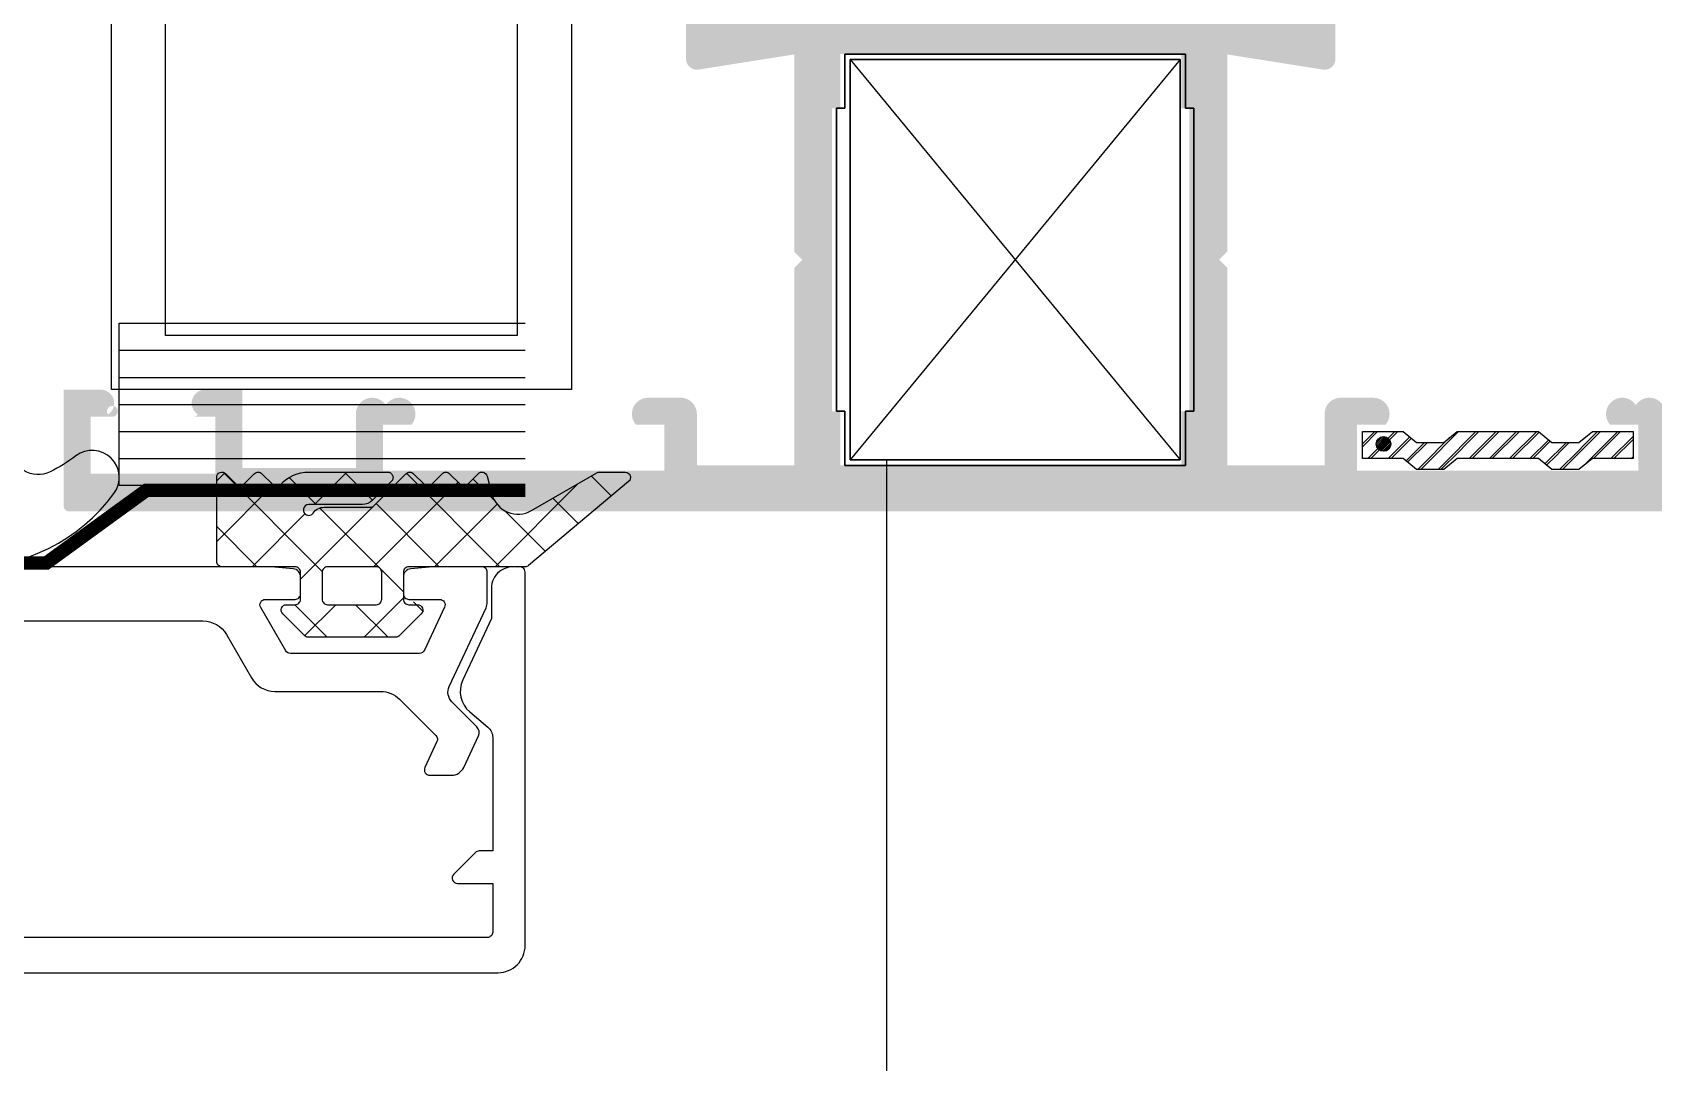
# Model space of a CAD drawing. Header units: inches. Extents: x 21 to 32698, y 13 to 3712.
# Drawn here: x 3763.18 to 3769.17, y 961.25 to 965.06 of the extents above; entities that cross this region are included whole.
import ezdxf

# ---------------------------------------------------------------- set-up
doc = ezdxf.new("R2010")
doc.units = ezdxf.units.IN
doc.header["$MEASUREMENT"] = 0
doc.set_wipeout_variables(frame=1)
doc.linetypes.add('HIDDEN', pattern=[9.525, 6.35, -3.175])
for name, color, linetype, lineweight in [('Z_MİM_-KM-GLAZ', 8, 'Continuous', 25), ('Z_MİM_-KM-PATTERN-00', 8, 'Continuous', 25), ('Z_MİM_-KM-STRS', 8, 'Continuous', 25), ('Z_MİM_78-köpük', 8, 'Continuous', 25), ('Z_MİM_aksesuar_k', 8, 'Continuous', 25), ('Z_MİM_ALUMINIUM', 8, 'Continuous', 25), ('Z_MİM_axis-su yalıtım', 8, 'HIDDEN', 25), ('Z_MİM_fitiller_k', 8, 'Continuous', 25), ('Z_MİM_MYM_CAM', 8, 'Continuous', 25), ('Z_MİM_PROFIL', 8, 'Continuous', 25), ('Z_MİM_TR', 8, 'Continuous', 25), ('Z_MİM_yazı_numara_k', 8, 'Continuous', 25)]:
    doc.layers.add(name, color=color, linetype=linetype, lineweight=lineweight)
pattern_1 = [(45, (15.19323, -18.45002), (-0.1122532, 0.1122532), []), (135, (15.19323, -18.45002), (-0.1122532, -0.1122532), [])]

# ---------------------------------------------------------------- blocks, each defined once
blk = doc.blocks.new('TRETUVAR')
at = {"layer": 'Z_MİM_-KM-PATTERN-00'}
h = blk.add_hatch(dxfattribs=at)
h.set_pattern_fill('AR-B816', color=256, scale=0.3, angle=90)
h.set_pattern_definition([(90, (21322.77, 490.03), (-60.96, 4e-15), []), (180, (21322.77, 490.03), (-60.96, -60.96), [60.96, -60.96])])
h.paths.add_polyline_path([(22632.7717, 2700.0323), (19252.7715, 2700.0323), (19252.7715, 2750.0322), (19097.7717, 2750.0323), (19097.7717, 2610.0323), (22542.7717, 2610.0323), (22542.7717, 2080.1297), (22697.7717, 2080.1297), (22697.7717, 1460.1297), (22542.7717, 1460.1297), (22542.7717, 980.0317), (21222.7713, 980.0317), (21222.7713, 590.0317), (20152.7722, 590.0317), (20152.7722, 980.0317), (19012.7715, 980.0317), (19012.7747, 1635.0312), (18722.7715, 1635.0312), (18722.7718, 2610.0323), (18807.7717, 2610.0323), (18807.7717, 2750.0323), (18632.7718, 2750.0323), (18632.7715, 1545.0312), (18922.7743, 1545.0312), (18922.7711, 890.0317), (19882.7722, 890.0317), (19882.7722, 665.0172), (20022.7506, 665.0334), (20022.7705, 490.0317), (21322.7713, 490.0317), (21322.7713, 890.0317), (22632.7717, 890.0317), (22632.7717, 1220.1297), (22797.7717, 1220.1297), (22797.7717, 2180.1297), (22632.7717, 2180.1297)])
h.paths.add_polyline_path([(19082.7717, 2750.0323), (18822.7717, 2750.0323), (18822.7717, 2610.0323), (19082.7717, 2610.0323)], flags=16)
blk = doc.blocks.new('D09056')
at = {"layer": 'Z_MİM_78-köpük'}
blk.add_lwpolyline([(6, -9.143, -0.314914), (6.657, -8.204, 0.149332), (9.81, -5.822, 0.850698), (8.418, -4.422, -0.156616), (5.062, -5.5), (5, -5.5), (5, -5.509), (1.8, -5.509), (1.8, -1.16), (0.625, -0.219, 0.351086), (-0.625, -0.219), (-1.8, -1.16), (-1.8, -5.509), (-5, -5.509), (-5.062, -5.5, -0.156616), (-8.418, -4.422, 0.850698), (-9.81, -5.822, 0.149332), (-6.657, -8.204, -0.314914), (-6, -9.143), (-6, -25.073, -0.555494), (-7.442, -25.97, -0.047351), (-8.397, -25.381, 0.866334), (-9.803, -26.775, 0.237484), (-4.371, -29.509), (4.371, -29.509, 0.237484), (9.803, -26.775, 0.866334), (8.397, -25.381, -0.047351), (7.442, -25.97, -0.555494), (6, -25.073)], format="xyb", close=True, dxfattribs=at)
blk = doc.blocks.new('-KM-AL1 150_900')
at = {"layer": 'Z_MİM_ALUMINIUM'}
for points in [[(12.7932, -35.95), (17.5932, -35.95, 0.414214), (17.6932, -35.85), (17.6932, -34.47, 0.544797), (17.665, -34.4518, 0.47748), (17.5682, -34.53), (17.5682, -34.6411), (17.4626, -34.8676, 0.339454), (17.4889, -34.9865), (17.5554, -35.0422, -0.221695), (17.5732, -35.0805), (17.5732, -35.5), (17.5232, -35.5, 0.198912), (17.5091, -35.5059), (17.4291, -35.5859, 0.668179), (17.4432, -35.62), (17.5732, -35.62), (17.5732, -35.8, -0.414214), (17.5532, -35.82), (12.8332, -35.82, -0.414214)], [(15.7871, -34.6503), (16.5023, -34.6503, -0.267949), (16.5889, -34.7003), (16.6813, -34.8603, 0.267949), (16.7679, -34.9103), (17.1584, -34.9103, -0.198912), (17.2291, -34.9396), (17.3631, -35.0736, -0.315299), (17.3671, -35.0962), (17.3225, -35.1918, 0.548619), (17.3406, -35.2203), (17.4208, -35.2203, 0.291473), (17.4661, -35.1914), (17.5204, -35.075, 0.315299), (17.5144, -35.0411), (17.4226, -34.9493, -0.315299), (17.4127, -34.8928), (17.5485, -34.6014, 0.109518), (17.5532, -34.5803), (17.5532, -34.4703, 0.414214), (17.5332, -34.4503), (17.3532, -34.4503, 0.02182), (17.3515, -34.4504), (17.2706, -34.4574, 0.388879), (17.2432, -34.4873), (17.2432, -34.5503, 0.414214), (17.2632, -34.5703), (17.3772, -34.5703, -0.548619), (17.3953, -34.5987), (17.3207, -34.7587, -0.291473), (17.3026, -34.7703), (16.8256, -34.7703, -0.267949), (16.8083, -34.7603), (16.7159, -34.6003, -0.57735), (16.7332, -34.5703), (16.8432, -34.5703, 0.414214), (16.8632, -34.5503), (16.8632, -34.4873, 0.388879), (16.8358, -34.4574), (16.755, -34.4504, 0.02182), (16.7532, -34.4503), (15.4132, -34.4503, 0.57735)]]:
    blk.add_lwpolyline(points, format="xyb", dxfattribs=at)
at = {"layer": 'Z_MİM_axis-su yalıtım', "ltscale": 25, "const_width": 0.05, "elevation": -0.0016}
blk.add_lwpolyline([(12.6928, -34.1674), (14.0932, -34.1674), (14.4628, -34.4361), (15.0307, -34.4361), (15.1308, -34.356, -0.350813), (15.2557, -34.356), (15.3557, -34.4361), (15.9236, -34.4361), (16.2932, -34.1674), (17.6937, -34.1674)], format="xyb", dxfattribs=at)
at = {"layer": 'Z_MİM_fitiller_k', "linetype": 'Continuous', "flags": 128}
for points in [[(17.5704, -34.1815, 0.493145), (17.717, -34.2422), (17.9587, -34.1027, -0.131652), (17.9687, -34.1), (18.0626, -34.1, -0.700208), (18.0754, -34.1353), (17.706, -34.4453, -0.176327), (17.6931, -34.45), (17.2632, -34.45, 0.414214), (17.2432, -34.47), (17.2432, -34.57, 0.414214), (17.2632, -34.59), (17.2949, -34.59, -0.668179), (17.3091, -34.6241), (17.2291, -34.7041, -0.198912), (17.2149, -34.71), (16.8915, -34.71, -0.198912), (16.8774, -34.7041), (16.7974, -34.6241, -0.668179), (16.8115, -34.59), (16.8432, -34.59, 0.414214), (16.8632, -34.57), (16.8632, -34.47, 0.414214), (16.8432, -34.45), (16.5732, -34.45, -0.414214), (16.5532, -34.43), (16.5532, -34.12, -0.668179), (16.5874, -34.1059), (16.6257, -34.1441, 0.414214), (16.6539, -34.1441), (16.6922, -34.1059, -0.414214), (16.7205, -34.1059), (16.7609, -34.1463, 0.427607), (16.7898, -34.1456, -0.210768), (16.8932, -34.1), (17.1849, -34.1, -0.668179), (17.1991, -34.1341), (17.1279, -34.2054, -0.198912), (17.0925, -34.22), (16.8932, -34.22, 1.650385), (16.9096, -34.2514, -0.245393), (16.9507, -34.23), (17.1204, -34.23, 0.198912), (17.1345, -34.2241), (17.2528, -34.1059, -0.414214), (17.2811, -34.1059), (17.3194, -34.1441, 0.414214), (17.3477, -34.1441), (17.3859, -34.1059, -0.414214), (17.4142, -34.1059), (17.4525, -34.1441, 0.414214), (17.4808, -34.1441), (17.5191, -34.1059, -0.57735), (17.5525, -34.1148)], [(16.9432, -34.57, 0.414214), (16.9632, -34.59), (17.1432, -34.59, 0.414214), (17.1632, -34.57), (17.1632, -34.47, 0.414214), (17.1432, -34.45), (16.9632, -34.45, 0.414214), (16.9432, -34.47)]]:
    blk.add_lwpolyline(points, format="xyb", close=True, dxfattribs=at)
at = {"layer": 'Z_MİM_MYM_CAM'}
blk.add_line((17.6932, -34.15, -0.0016), (16.1932, -34.15, -0.0016), dxfattribs=at)
blk.add_wipeout([(151.4879, -34.02), (151.7258, -15.4799), (149.45, -15.45), (149.45, 7.15), (9.45, 7.15), (9.45, -15.45), (7.3978, -15.45), (7.5673, -34.0611)])
h = blk.add_hatch()
h.set_pattern_fill('ANSI31', color=256, scale=0.016667, angle=270, style=0)
h.set_pattern_definition([(45, (59.00231, -105.584917), (0.037417734, -0.037417734), [])])
h.paths.add_polyline_path([(20.7877, -34.0503), (20.7877, -33.9503), (20.9377, -33.9503), (20.9877, -33.9903), (21.0877, -33.9903), (21.1377, -33.9503), (21.4377, -33.9503), (21.4877, -33.9903), (21.5877, -33.9903), (21.6377, -33.9503), (21.7877, -33.9503), (21.7877, -34.0503), (21.6377, -34.0503), (21.5877, -34.0903), (21.4877, -34.0903), (21.4377, -34.0503), (21.1377, -34.0503), (21.0877, -34.0903), (20.9877, -34.0903), (20.9377, -34.0503)])
h = blk.add_hatch()
h.set_pattern_fill('ANSI31', color=256, scale=0.016667, angle=90, style=0)
h.set_pattern_definition([(225, (147.39294, 32.41075), (-0.037417734, 0.037417734), [])])
h.paths.add_polyline_path([(20.7877, -34.0503), (20.7877, -33.9503), (20.9377, -33.9503), (20.9877, -33.9903), (21.0877, -33.9903), (21.1377, -33.9503), (21.4377, -33.9503), (21.4877, -33.9903), (21.5877, -33.9903), (21.6377, -33.9503), (21.7877, -33.9503), (21.7877, -34.0503), (21.6377, -34.0503), (21.5877, -34.0903), (21.4877, -34.0903), (21.4377, -34.0503), (21.1377, -34.0503), (21.0877, -34.0903), (20.9877, -34.0903), (20.9377, -34.0503)])
at = {"layer": 'Z_MİM_fitiller_k'}
h = blk.add_hatch(dxfattribs=at)
h.set_pattern_fill('ANSI37', color=256, scale=0.05)
h.set_pattern_definition(pattern_1)
h.paths.add_polyline_path([(17.4032, -30.45, -0.414214), (17.3832, -30.43), (17.3832, -30.33, -0.414214), (17.4032, -30.31), (17.4349, -30.31, 0.668179), (17.4491, -30.2759), (17.3691, -30.1959, 0.198912), (17.3549, -30.19), (17.0315, -30.19, 0.198912), (17.0174, -30.1959), (16.9374, -30.2759, 1.274187), (16.9708, -30.3143, -0.627364), (17.0032, -30.33), (17.0032, -30.43, -0.414214), (16.9832, -30.45), (16.7132, -30.45, 0.414214), (16.6932, -30.47), (16.6932, -31.38, 0.668179), (16.7274, -31.3942), (16.7657, -31.3559, -0.414214), (16.7939, -31.3559), (16.8322, -31.3942, 0.414214), (16.8605, -31.3942), (16.8988, -31.3559, -0.414214), (16.9271, -31.3559), (16.9654, -31.3942, 0.414214), (16.9936, -31.3942), (17.1178, -31.27), (17.2958, -31.27, 0.245393), (17.3368, -31.2486, -1.650385), (17.3532, -31.28), (17.1539, -31.28, 0.198912), (17.1186, -31.2947), (17.0474, -31.3659, 0.668179), (17.0615, -31.4), (17.3532, -31.4, 0.210768), (17.4566, -31.3544, -0.427607), (17.4855, -31.3537), (17.5259, -31.3942, 0.414214), (17.5542, -31.3942), (17.5925, -31.3559, -0.414214), (17.6208, -31.3559), (17.6591, -31.3942, 0.668179), (17.6932, -31.38), (17.6932, -30.47, 0.414214), (17.6732, -30.45)])
h.paths.add_polyline_path([(17.4621, -30.6939), (17.4866, -30.9739, -0.440011), (17.4168, -31.05), (16.9696, -31.05, -0.440011), (16.8999, -30.9739), (16.9244, -30.6939, -0.388879), (16.9941, -30.63), (17.3923, -30.63, -0.388879)], flags=16)
h.paths.add_polyline_path([(17.2832, -30.45, 0.414214), (17.3032, -30.43), (17.3032, -30.33, 0.414214), (17.2832, -30.31), (17.1032, -30.31, 0.414214), (17.0832, -30.33), (17.0832, -30.43, 0.414214), (17.1032, -30.45)], flags=17)
h.paths.add_polyline_path([(17.3477, -34.1441, -0.414214), (17.3194, -34.1441), (17.2811, -34.1059, 0.414214), (17.2528, -34.1059), (17.1287, -34.23), (16.9507, -34.23, 0.245393), (16.9096, -34.2514, -1.650385), (16.8932, -34.22), (17.0925, -34.22, 0.198912), (17.1279, -34.2054), (17.1991, -34.1341, 0.668179), (17.1849, -34.1), (16.8932, -34.1, 0.210768), (16.7898, -34.1456, -0.427607), (16.7609, -34.1463), (16.7205, -34.1059, 0.414214), (16.6922, -34.1059), (16.6539, -34.1441, -0.414214), (16.6257, -34.1441), (16.5874, -34.1059, 0.668179), (16.5532, -34.12), (16.5532, -34.43, 0.414214), (16.5732, -34.45), (16.8432, -34.45, -0.414214), (16.8632, -34.47), (16.8632, -34.57, -0.414214), (16.8432, -34.59), (16.8115, -34.59, 0.668179), (16.7974, -34.6241), (16.8774, -34.7041, 0.198912), (16.8915, -34.71), (17.2149, -34.71, 0.198912), (17.2291, -34.7041), (17.3091, -34.6241, 1.274187), (17.2757, -34.5857, -0.627364), (17.2432, -34.57), (17.2432, -34.47, -0.414214), (17.2632, -34.45), (17.6931, -34.45, 0.176327), (17.706, -34.4453), (18.0754, -34.1353, 0.700208), (18.0626, -34.1), (17.9687, -34.1, 0.131652), (17.9587, -34.1027), (17.717, -34.2422, -0.493145), (17.5704, -34.1815), (17.5525, -34.1148, 0.57735), (17.5191, -34.1059), (17.4808, -34.1441, -0.414214), (17.4525, -34.1441), (17.4142, -34.1059, 0.414214), (17.3859, -34.1059)])
h.paths.add_polyline_path([(17.1632, -34.47), (17.1632, -34.57, -0.414214), (17.1432, -34.59), (16.9632, -34.59, -0.414214), (16.9432, -34.57), (16.9432, -34.47, -0.414214), (16.9632, -34.45), (17.1432, -34.45, -0.414214)], flags=16)
h = blk.add_hatch(dxfattribs=at)
h.set_pattern_fill('ANSI37', color=256, scale=0.05)
h.set_pattern_definition(pattern_1)
h.paths.add_polyline_path([(17.6732, -30.45, -0.414214), (17.6932, -30.47), (17.6932, -31.38, -0.668179), (17.6591, -31.3942), (17.6208, -31.3559, 0.414214), (17.5925, -31.3559), (17.5542, -31.3942, -0.414214), (17.5259, -31.3942), (17.4855, -31.3537, 0.427607), (17.4566, -31.3544, -0.210768), (17.3532, -31.4), (17.0615, -31.4, -0.668179), (17.0474, -31.3659), (17.1186, -31.2947, -0.198912), (17.1539, -31.28), (17.3532, -31.28, 1.650385), (17.3368, -31.2486, -0.245393), (17.2958, -31.27), (17.1261, -31.27, 0.198912), (17.1119, -31.2759), (16.9936, -31.3942, -0.414214), (16.9654, -31.3942), (16.9271, -31.3559, 0.414214), (16.8988, -31.3559), (16.8605, -31.3942, -0.414214), (16.8322, -31.3942), (16.7939, -31.3559, 0.414214), (16.7657, -31.3559), (16.7274, -31.3942, -0.668179), (16.6932, -31.38), (16.6932, -30.47, -0.414214), (16.7132, -30.45), (16.9832, -30.45, 0.414214), (17.0032, -30.43), (17.0032, -30.33, 0.414214), (16.9832, -30.31), (16.9515, -30.31, -0.668179), (16.9374, -30.2759), (17.0174, -30.1959, -0.198912), (17.0315, -30.19), (17.3549, -30.19, -0.198912), (17.3691, -30.1959), (17.4491, -30.2759, -0.668179), (17.4349, -30.31), (17.4032, -30.31, 0.414214), (17.3832, -30.33), (17.3832, -30.43, 0.414214), (17.4032, -30.45)])
h.paths.add_polyline_path([(17.3923, -30.63), (16.9941, -30.63, 0.388879), (16.9244, -30.6939), (16.8999, -30.9739, 0.440011), (16.9696, -31.05), (17.4168, -31.05, 0.440011), (17.4866, -30.9739), (17.4621, -30.6939, 0.388879)], flags=16)
h.paths.add_polyline_path([(17.3032, -30.43, -0.414214), (17.2832, -30.45), (17.1032, -30.45, -0.414214), (17.0832, -30.43), (17.0832, -30.33, -0.414214), (17.1032, -30.31), (17.2832, -30.31, -0.414214), (17.3032, -30.33)], flags=16)
h.paths.add_polyline_path([(17.3477, -34.1441), (17.3859, -34.1059, -0.414214), (17.4142, -34.1059), (17.4525, -34.1441, 0.414214), (17.4808, -34.1441), (17.5191, -34.1059, -0.57735), (17.5525, -34.1148), (17.5704, -34.1815, 0.493145), (17.717, -34.2422), (17.9587, -34.1027, -0.131652), (17.9687, -34.1), (18.0626, -34.1, -0.700208), (18.0754, -34.1353), (17.706, -34.4453, -0.176327), (17.6931, -34.45), (17.2632, -34.45, 0.414214), (17.2432, -34.47), (17.2432, -34.57, 0.414214), (17.2632, -34.59), (17.2949, -34.59, -0.668179), (17.3091, -34.6241), (17.2291, -34.7041, -0.198912), (17.2149, -34.71), (16.8915, -34.71, -0.198912), (16.8774, -34.7041), (16.7974, -34.6241, -0.668179), (16.8115, -34.59), (16.8432, -34.59, 0.414214), (16.8632, -34.57), (16.8632, -34.47, 0.414214), (16.8432, -34.45), (16.5732, -34.45, -0.414214), (16.5532, -34.43), (16.5532, -34.12, -0.668179), (16.5874, -34.1059), (16.6257, -34.1441, 0.414214), (16.6539, -34.1441), (16.6922, -34.1059, -0.414214), (16.7205, -34.1059), (16.7609, -34.1463, 0.427607), (16.7898, -34.1456, -0.210768), (16.8932, -34.1), (17.1849, -34.1, -0.668179), (17.1991, -34.1341), (17.1279, -34.2054, -0.198912), (17.0925, -34.22), (16.8932, -34.22, 1.650385), (16.9096, -34.2514, -0.245393), (16.9507, -34.23), (17.1204, -34.23, 0.198912), (17.1345, -34.2241), (17.2528, -34.1059, -0.414214), (17.2811, -34.1059), (17.3194, -34.1441, 0.414214)])
h.paths.add_polyline_path([(17.1432, -34.45), (16.9632, -34.45, 0.414214), (16.9432, -34.47), (16.9432, -34.57, 0.414214), (16.9632, -34.59), (17.1432, -34.59, 0.414214), (17.1632, -34.57), (17.1632, -34.47, 0.414214)], flags=16)
at = {"layer": 'Z_MİM_PROFIL'}
h = blk.add_hatch(color=256, dxfattribs=at)
h.paths.add_polyline_path([(20.3694, -32.3953), (19.4877, -32.3953), (18.606, -32.3953, -0.843039), (18.5477, -32.3853), (18.5477, -32.3653), (18.6213, -32.0906), (18.6029, -32.0722, 0.176327), (18.5905, -32.0664), (18.3503, -32.0454, 1.138359), (18.3528, -32.1048, 0.697699), (18.3246, -32.1536), (18.4177, -32.2653), (18.4177, -32.3969), (18.3214, -32.4121, 0.368919), (18.2877, -32.4516), (18.2877, -32.5731, 0.461006), (18.3339, -32.6126), (18.6877, -32.5566), (18.6877, -33.2853), (18.7177, -33.3153), (18.6877, -33.3453), (18.6877, -34.0753), (18.3277, -34.0753), (18.3277, -33.8853, 0.414214), (18.2677, -33.8253), (18.1477, -33.8253, 0.648232), (18.103, -33.9253), (18.2077, -33.9253), (18.2077, -34.0953), (17.1677, -34.0953), (17.1677, -33.9253), (17.2724, -33.9253, 1.074745), (17.1777, -33.8521, 0.742955), (17.0677, -33.8853), (17.0677, -34.0853), (16.6477, -34.0853), (16.6477, -33.7953), (16.5109, -33.7953, 0.746966), (16.4837, -33.8872, -0.236898), (16.4677, -33.8953), (16.5477, -33.8953), (16.5477, -34.1053), (16.0877, -34.1053), (16.0877, -33.8953), (16.1677, -33.8953, 4.221222), (16.1516, -33.8872, 0.746966), (16.1244, -33.7953), (15.9877, -33.7953), (15.9877, -34.2253, 0.414214), (16.0077, -34.2453), (22.9677, -34.2453, 0.414214), (22.9877, -34.2253), (22.9877, -33.7953), (22.8509, -33.7953, 0.746966), (22.8237, -33.8872, -0.236898), (22.8077, -33.8953), (22.8877, -33.8953), (22.8877, -34.1053), (22.4277, -34.1053), (22.4277, -33.8953), (22.5077, -33.8953, 4.221222), (22.4916, -33.8872, 0.746966), (22.4644, -33.7953), (22.3277, -33.7953), (22.3277, -34.0853), (21.9077, -34.0853), (21.9077, -33.8853, 0.742955), (21.7977, -33.8521, 1.074745), (21.703, -33.9253), (21.8077, -33.9253), (21.8077, -34.0953), (20.7677, -34.0953), (20.7677, -33.9253), (20.8724, -33.9253, 0.648232), (20.8277, -33.8253), (20.7077, -33.8253, 0.414214), (20.6477, -33.8853), (20.6477, -34.0753), (20.2877, -34.0753), (20.2877, -33.3453), (20.2577, -33.3153), (20.2877, -33.2853), (20.2877, -32.5566), (20.6414, -32.6126, 0.461006), (20.6877, -32.5731), (20.6877, -32.4516, 0.368919), (20.6539, -32.4121), (20.5577, -32.3969), (20.5577, -32.2653), (20.6507, -32.1536, 0.697699), (20.6226, -32.1048, 1.138359), (20.6251, -32.0454), (20.3849, -32.0664, 0.176327), (20.3725, -32.0722), (20.3541, -32.0906), (20.4357, -32.3953), (20.426, -32.3953, -0.707107)])
h.paths.add_polyline_path([(20.1177, -32.5553), (20.1177, -32.7553), (20.1477, -32.7553), (20.1477, -33.8753), (20.1177, -33.8753), (20.1177, -34.0753), (19.4877, -34.0753), (18.8577, -34.0753), (18.8577, -33.8753), (18.8277, -33.8753), (18.8277, -32.7553), (18.8577, -32.7553), (18.8577, -32.5553), (19.4877, -32.5553)], flags=16)
at = {"layer": 'Z_MİM_yazı_numara_k'}
h = blk.add_hatch(dxfattribs=at)
h.set_pattern_fill('LINE', color=256, scale=0.0375, angle=225, style=0)
h.set_pattern_definition([(225, (29.855931, -36.1200734), (0.003314563, -0.003314563), [])])
edge = h.paths.add_edge_path()
edge.add_arc((20.8656, -33.9959), 0.0271, 0, 360)
h = blk.add_hatch(dxfattribs=at)
h.set_pattern_fill('LINE', color=256, scale=0.0375, angle=45, style=0)
h.set_pattern_definition([(45, (176.539321, -37.0540915), (-0.00331456304, 0.00331456304), [])])
edge = h.paths.add_edge_path()
edge.add_arc((20.8656, -33.9959), 0.0271, 0, 360)
for points in [[(17.8642, -33.7949), (16.1642, -33.7949), (16.1642, -31.2949), (17.8642, -31.2949)], [(17.6642, -33.5949), (16.3642, -33.5949), (16.3642, -31.4949), (17.6642, -31.4949)], [(20.1341, -33.8753), (20.1641, -33.8753), (20.1641, -32.7553), (20.1341, -32.7553), (20.1341, -32.5553), (19.5041, -32.5553), (18.8741, -32.5553), (18.8741, -32.7553), (18.8441, -32.7553), (18.8441, -33.8753), (18.8741, -33.8753), (18.8741, -34.0753), (19.5041, -34.0753), (20.1341, -34.0753)], [(21.1377, -34.0503), (21.0877, -34.0903), (20.9877, -34.0903), (20.9377, -34.0503), (20.7877, -34.0503), (20.7877, -33.9503), (20.9377, -33.9503), (20.9877, -33.9903), (21.0877, -33.9903), (21.1377, -33.9503), (21.4377, -33.9503), (21.4877, -33.9903), (21.5877, -33.9903), (21.6377, -33.9503), (21.7877, -33.9503), (21.7877, -34.0503), (21.6377, -34.0503), (21.5877, -34.0903), (21.4877, -34.0903), (21.4377, -34.0503)], [(21.1377, -34.0503), (21.0877, -34.0903), (20.9877, -34.0903), (20.9377, -34.0503), (20.7877, -34.0503), (20.7877, -33.9503), (20.9377, -33.9503), (20.9877, -33.9903), (21.0877, -33.9903), (21.1377, -33.9503), (21.4377, -33.9503), (21.4877, -33.9903), (21.5877, -33.9903), (21.6377, -33.9503), (21.7877, -33.9503), (21.7877, -34.0503), (21.6377, -34.0503), (21.5877, -34.0903), (21.4877, -34.0903), (21.4377, -34.0503)]]:
    blk.add_lwpolyline(points, close=True)
at = {"layer": 'Z_MİM_aksesuar_k'}
for p, q in [((20.1141, -32.5753), (18.8941, -34.0553)), ((18.8941, -32.5753), (20.1141, -34.0553)), ((18.8941, -32.5753), (20.1141, -34.0553)), ((20.1141, -32.5753), (18.8941, -34.0553)), ((20.1141, -32.5753), (18.8941, -34.0553)), ((18.8941, -32.5753), (20.1141, -34.0553))]:
    blk.add_line(p, q, dxfattribs=at)
for points in [[(18.8941, -32.5753), (20.1141, -32.5753), (20.1141, -34.0553), (18.8941, -34.0553)], [(20.1141, -32.5753), (18.8941, -32.5753), (18.8941, -34.0553), (20.1141, -34.0553)], [(18.8941, -32.5753), (20.1141, -32.5753), (20.1141, -34.0553), (18.8941, -34.0553)]]:
    blk.add_lwpolyline(points, close=True, dxfattribs=at)
at = {"layer": 'Z_MİM_MYM_CAM'}
for p, q in [((16.1932, -34.15, -0.0016), (16.1932, -33.55, -0.0016)), ((16.1932, -33.55, -0.0016), (17.6932, -33.55, -0.0016)), ((16.1932, -33.65, -0.0016), (17.6932, -33.65, -0.0016)), ((16.1932, -33.75, -0.0016), (17.6932, -33.75, -0.0016)), ((16.1932, -33.85, -0.0016), (17.6932, -33.85, -0.0016)), ((16.1932, -33.95, -0.0016), (17.6932, -33.95, -0.0016)), ((16.1932, -34.05, -0.0016), (17.6932, -34.05, -0.0016))]:
    blk.add_line(p, q, dxfattribs=at)
at = {"layer": 'Z_MİM_PROFIL'}
for points in [[(18.8741, -32.5553), (19.5041, -32.5553), (20.1341, -32.5553), (20.1341, -32.7553), (20.1641, -32.7553), (20.1641, -33.8753), (20.1341, -33.8753), (20.1341, -34.0753), (19.5041, -34.0753), (18.8741, -34.0753), (18.8741, -33.8753), (18.8441, -33.8753), (18.8441, -32.7553), (18.8741, -32.7553)], [(20.1341, -32.5553), (19.5041, -32.5553), (18.8741, -32.5553), (18.8741, -32.7553), (18.8441, -32.7553), (18.8441, -33.8753), (18.8741, -33.8753), (18.8741, -34.0753), (19.5041, -34.0753), (20.1341, -34.0753), (20.1341, -33.8753), (20.1641, -33.8753), (20.1641, -32.7553), (20.1341, -32.7553)], [(18.8741, -32.5553), (19.5041, -32.5553), (20.1341, -32.5553), (20.1341, -32.7553), (20.1641, -32.7553), (20.1641, -33.8753), (20.1341, -33.8753), (20.1341, -34.0753), (19.5041, -34.0753), (18.8741, -34.0753), (18.8741, -33.8753), (18.8441, -33.8753), (18.8441, -32.7553), (18.8741, -32.7553)]]:
    blk.add_lwpolyline(points, close=True, dxfattribs=at)
at = {"layer": 'Z_MİM_yazı_numara_k'}
blk.add_circle((20.8656, -33.9959), 0.0271, dxfattribs=at)
blk.add_circle((20.8656, -33.9959), 0.0271, dxfattribs=at)
at = {"layer": 'Z_MİM_TR', "xscale": 0.1, "yscale": 0.1, "zscale": 0.1}
blk.add_blockref('D09056', (15.1932, -31.502, -0.0016), dxfattribs=at)

msp = doc.modelspace()

# ---------------------------------------------------------------- block references
at = {"layer": 'Z_MİM_-KM-STRS'}
msp.add_blockref('TRETUVAR', (-15696.014, -12.9486), dxfattribs=at)

# ---------------------------------------------------------------- next in the draw order: block references
at = {"layer": 'Z_MİM_-KM-GLAZ'}
msp.add_blockref('-KM-AL1 150_900', (3747.3081, 997.5331), dxfattribs=at)

doc.saveas('drawing.dxf')
